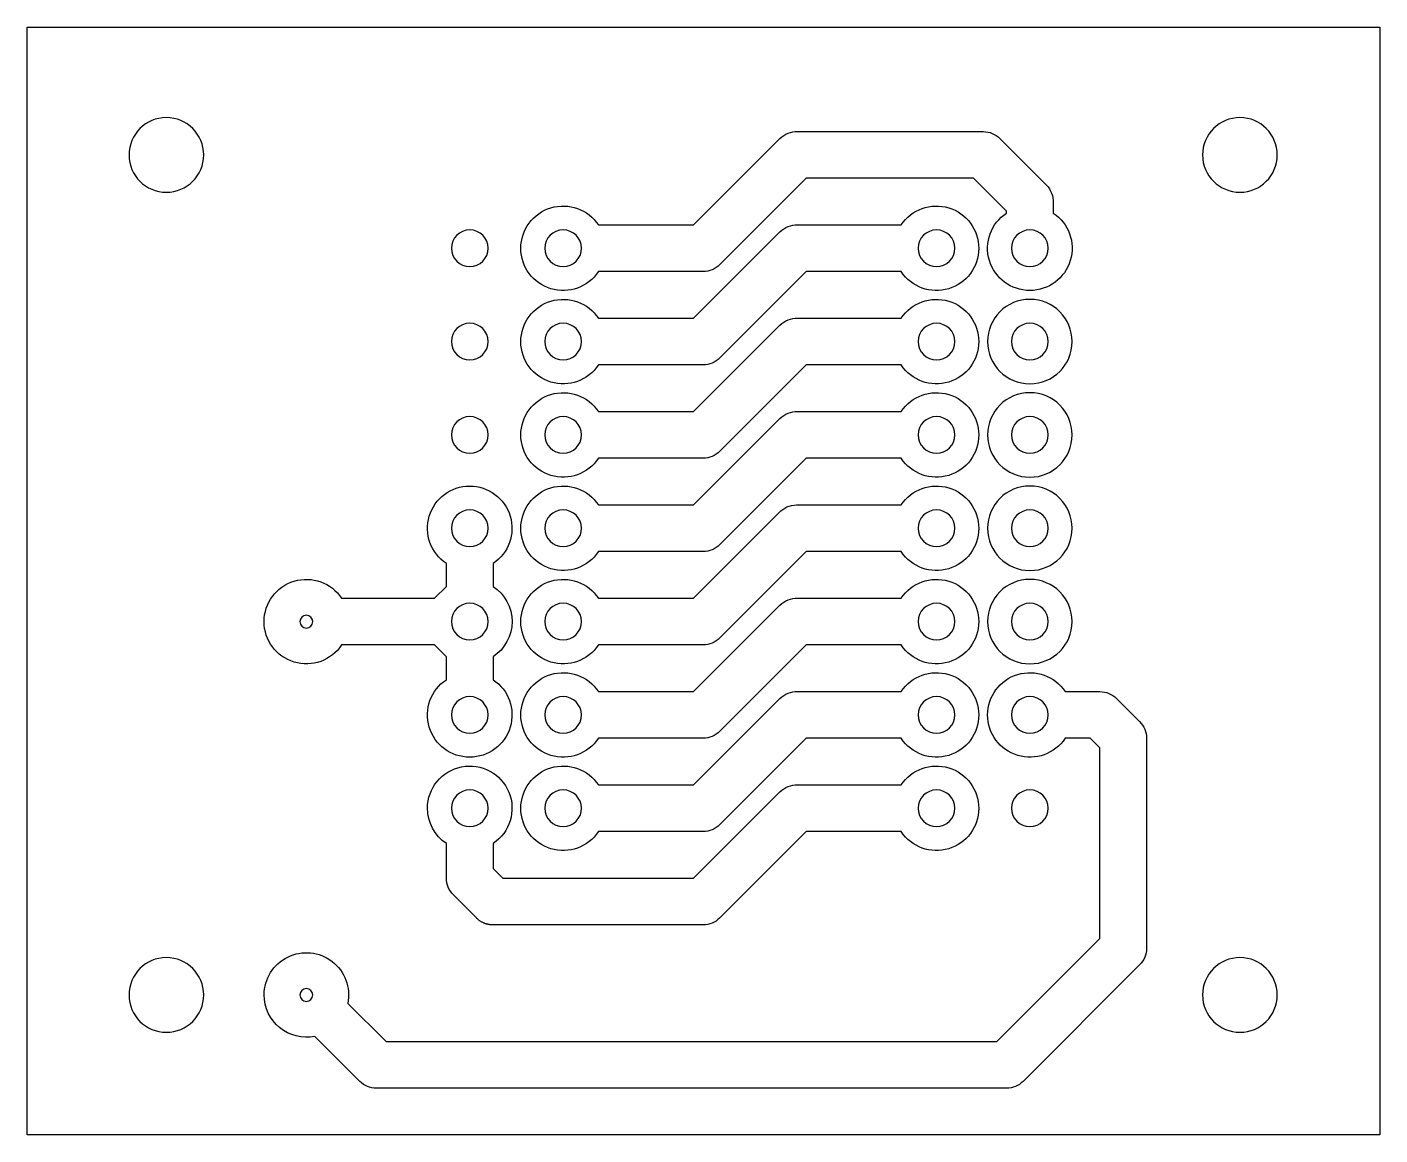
# Model space of a CAD drawing. Extents: x 45.3 to 82.1, y 0 to 30.1.
import ezdxf

# ---------------------------------------------------------------- set-up
doc = ezdxf.new("R2010")
doc.units = 0
for name, color, linetype in [('CUTS', 30, 'CONTINUOUS'), ('DRILLS', 4, 'CONTINUOUS'), ('ROUTES', 5, 'CONTINUOUS')]:
    doc.layers.add(name, color=color, linetype=linetype)

msp = doc.modelspace()

# ---------------------------------------------------------------- linework, layer by layer
at = {"layer": 'CUTS'}
msp.add_lwpolyline([(82.086, 0), (45.276, 0), (45.276, 30.15), (82.086, 30.15), (82.086, 0)], dxfattribs=at)
at = {"layer": 'CUTS', "extrusion": (0, 0, -1)}
for centre in [(-49.066, 26.67), (-78.276, 26.67), (-49.066, 3.81), (-78.276, 3.81)]:
    msp.add_circle(centre, 1.016, dxfattribs=at)
at = {"layer": 'DRILLS', "extrusion": (0, 0, -1)}
for centre, radius in [((-57.321, 24.13), 0.5), ((-59.861, 24.13), 0.5), ((-70.021, 24.13), 0.5), ((-72.561, 24.13), 0.5), ((-57.321, 21.59), 0.5), ((-59.861, 21.59), 0.5), ((-70.021, 21.59), 0.5), ((-72.561, 21.59), 0.5), ((-57.321, 19.05), 0.5), ((-59.861, 19.05), 0.5), ((-70.021, 19.05), 0.5), ((-72.561, 19.05), 0.5), ((-57.321, 16.51), 0.5), ((-59.861, 16.51), 0.5), ((-70.021, 16.51), 0.5), ((-72.561, 16.51), 0.5), ((-57.321, 13.97), 0.5), ((-59.861, 13.97), 0.5), ((-70.021, 13.97), 0.5), ((-72.561, 13.97), 0.5), ((-52.876, 13.97), 0.175), ((-57.321, 11.43), 0.5), ((-59.861, 11.43), 0.5), ((-70.021, 11.43), 0.5), ((-72.561, 11.43), 0.5), ((-57.321, 8.89), 0.5), ((-59.861, 8.89), 0.5), ((-70.021, 8.89), 0.5), ((-72.561, 8.89), 0.5), ((-52.876, 3.81), 0.175)]:
    msp.add_circle(centre, radius, dxfattribs=at)
at = {"layer": 'ROUTES'}
for points in [[(58.711, 24.13, -0.743232), (60.82, 24.765), (63.408, 24.765), (65.762, 27.119, -0.211953), (66.244, 27.305), (71.291, 27.305, -0.200876), (71.744, 27.116), (73.01, 25.849, -0.211953), (73.196, 25.367), (73.196, 25.089, -3.320926), (71.926, 25.089), (71.926, 25.137), (71.028, 26.035), (66.474, 26.035), (64.124, 23.684, -0.200876), (63.671, 23.495), (60.82, 23.495, -0.743232), (58.711, 24.13)], [(58.711, 21.59, -0.743232), (60.82, 22.225), (63.408, 22.225), (65.762, 24.579, -0.211953), (66.244, 24.765), (69.062, 24.765, -3.320926), (69.062, 23.495), (66.474, 23.495), (64.124, 21.144, -0.200876), (63.671, 20.955), (60.82, 20.955, -0.743232), (58.711, 21.59)], [(58.711, 19.05, -0.743232), (60.82, 19.685), (63.408, 19.685), (65.762, 22.039, -0.211953), (66.244, 22.225), (69.062, 22.225, -3.320926), (69.062, 20.955), (66.474, 20.955), (64.124, 18.604, -0.200876), (63.671, 18.415), (60.82, 18.415, -0.743232), (58.711, 19.05)], [(58.711, 16.51, -0.743232), (60.82, 17.145), (63.408, 17.145), (65.762, 19.499, -0.211953), (66.244, 19.685), (69.062, 19.685, -3.320926), (69.062, 18.415), (66.474, 18.415), (64.124, 16.064, -0.200876), (63.671, 15.875), (60.82, 15.875, -0.743232), (58.711, 16.51)], [(51.726, 13.97, -0.743232), (53.835, 14.605), (56.362, 14.605), (56.686, 14.929), (56.686, 15.551, -3.320926), (57.956, 15.551), (57.956, 14.929, -0.537136), (57.956, 13.011), (57.956, 12.389, -3.320926), (56.686, 12.389), (56.686, 13.011), (56.362, 13.335), (53.835, 13.335, -0.743232), (51.726, 13.97)], [(58.711, 13.97, -0.743232), (60.82, 14.605), (63.408, 14.605), (65.739, 16.935, -0.211972), (66.211, 17.145), (69.062, 17.145, -3.320926), (69.062, 15.875), (66.474, 15.875), (64.124, 13.524, -0.200876), (63.671, 13.335), (60.82, 13.335, -0.743232), (58.711, 13.97)], [(58.711, 11.43, -0.743232), (60.82, 12.065), (63.408, 12.065), (65.762, 14.419, -0.211953), (66.244, 14.605), (69.062, 14.605, -3.320926), (69.062, 13.335), (66.474, 13.335), (64.124, 10.984, -0.200876), (63.671, 10.795), (60.82, 10.795, -0.743232), (58.711, 11.43)], [(51.726, 3.81, -1.105604), (54.003, 3.581), (55.044, 2.54), (71.663, 2.54), (74.466, 5.343), (74.466, 10.532), (74.203, 10.795), (73.52, 10.795, -3.320926), (73.52, 12.065), (74.466, 12.065, -0.200876), (74.919, 11.876), (75.547, 11.247, -0.200876), (75.736, 10.795), (75.736, 5.08, -0.200876), (75.547, 4.628), (72.375, 1.456, -0.198903), (71.926, 1.27), (54.781, 1.27, -0.198903), (54.332, 1.456), (53.105, 2.683, -0.474219), (51.726, 3.81)], [(58.711, 8.89, -0.743232), (60.82, 9.525), (63.408, 9.525), (65.762, 11.879, -0.211953), (66.244, 12.065), (69.062, 12.065, -3.320926), (69.062, 10.795), (66.474, 10.795), (64.124, 8.444, -0.200876), (63.671, 8.255), (60.82, 8.255, -0.743232), (58.711, 8.89)], [(56.171, 8.89, -1.672264), (57.956, 7.931), (57.956, 7.248), (58.219, 6.985), (63.408, 6.985), (65.762, 9.339, -0.211953), (66.244, 9.525), (69.062, 9.525, -3.320926), (69.062, 8.255), (66.474, 8.255), (64.12, 5.901, -0.198903), (63.671, 5.715), (57.942, 5.715), (57.928, 5.716), (57.913, 5.716), (57.899, 5.718), (57.884, 5.719), (57.869, 5.721), (57.855, 5.723), (57.84, 5.726), (57.825, 5.729), (57.81, 5.732), (57.795, 5.736), (57.78, 5.74), (57.765, 5.744), (57.75, 5.749), (57.735, 5.755), (57.72, 5.76), (57.706, 5.767), (57.691, 5.773), (57.676, 5.78), (57.662, 5.787), (57.648, 5.795), (57.634, 5.803), (57.62, 5.812), (57.606, 5.82), (57.592, 5.83), (57.579, 5.839), (57.566, 5.849), (57.553, 5.86), (57.54, 5.87), (57.528, 5.881), (57.516, 5.893), (57.504, 5.904), (56.876, 6.533, -0.200876), (56.686, 6.985), (56.686, 7.931, -0.251571), (56.171, 8.89)]]:
    msp.add_lwpolyline(points, format="xyb", dxfattribs=at)
at = {"layer": 'ROUTES', "extrusion": (0, 0, -1)}
for centre in [(-72.561, 21.59), (-72.561, 19.05), (-72.561, 16.51), (-72.561, 13.97)]:
    msp.add_circle(centre, 1.15, dxfattribs=at)

doc.saveas('drawing.dxf')
